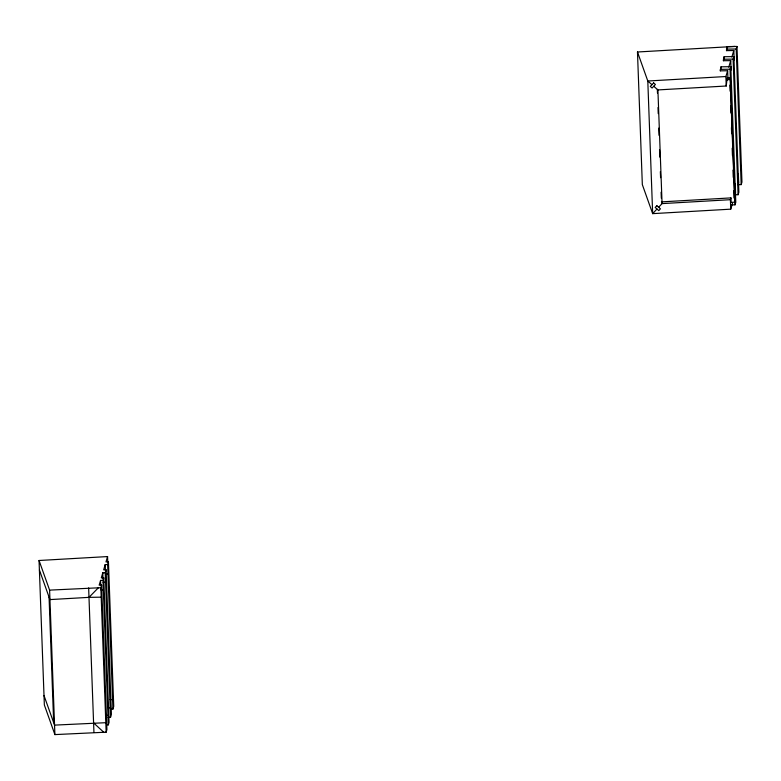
<?xml version="1.0" encoding="UTF-8"?>
<svg xmlns="http://www.w3.org/2000/svg" width="781" height="781" viewBox="0 0 781 781"><rect width="100%" height="100%" fill="white"/><g stroke="black" fill="none" stroke-linecap="round" stroke-linejoin="round"><path stroke-width="1.17" d="M107.563 556.57L105.991 561.929L108.432 561.89L107.641 564.575L105.201 564.604L103.668 569.847L106.109 569.808L105.23 572.785L102.789 572.824L101.305 577.891L103.746 577.852L103.004 580.381L100.564 580.42L99.167 585.174L101.608 585.145L106.909 729.61L106.157 732.178L54.895 734.599L44.351 704.97L39.05 560.494L107.563 556.57L107.778 562.486M106.157 732.178L100.856 587.702L101.608 585.145M106.675 724.875L108.305 724.856L109.047 722.327L103.746 577.852M108.09 717.3L110.531 717.261L111.41 714.283L106.109 569.808M110.502 709.08L112.942 709.05L113.733 706.366L108.432 561.89M727.951 79.037L727.648 70.749L720.316 70.846L721.039 66.824L730.811 66.688L735.78 202.308L735.009 204.837L731.748 204.876M731.084 70.105L730.733 60.635L723.401 60.733L724.124 56.72L733.896 56.583L738.865 192.194L738.094 194.723L734.833 194.772M734.169 60L733.818 50.521L726.486 50.628L727.209 46.606L736.981 46.469L741.95 182.09L741.179 184.609L737.918 184.658M720.316 70.846L721.039 66.824M723.401 60.733L724.124 56.72M726.486 50.628L727.209 46.606M653.746 86.252L657.905 89.922L726.232 86.008L725.881 76.528L727.648 70.749M728.751 67.137L730.733 60.635M731.836 57.023L733.818 50.521M726.232 86.008L727.16 77.954L729.591 77.817L730.206 79.535L734.706 202.172L731.114 202.377L730.948 197.896L661.458 201.879M735.009 204.837L730.04 69.216L730.811 66.688M738.094 194.723L733.125 59.112L733.896 56.583M741.179 184.609L736.21 48.998L736.981 46.469M735.077 46.401L637.472 51.995L642.333 184.628L652.662 213.643L730.743 209.162L730.401 199.692L730.948 197.896M734.589 185.956L735.253 183.789L735.595 193.268M737.674 175.852L738.338 173.685L738.68 183.154M730.743 209.162L732.51 203.372M656.987 209.035L652.662 213.643L647.8 81.009L637.472 51.995M658.647 207.258L662.073 203.607L730.401 199.692M39.401 569.974L49.945 599.593L88.985 597.358L98.416 587.742M725.881 76.528L647.8 81.009L651.959 84.68M726.613 79.74L730.206 79.535M39.05 560.494L49.603 590.124L100.856 587.702M105.806 722.698L54.553 725.119L44 695.5M105.542 574.084L107.993 574.045M103.141 582.294L105.581 582.265M100.905 589.889L103.356 589.85M88.985 597.358L101.198 597.172M110.15 699.61L112.591 699.571M108.559 707.811L110.18 707.791M105.513 715.416L107.954 715.386M726.437 49.135L736.21 48.998M723.352 59.249L733.125 59.112M720.267 69.353L730.04 69.216M93.593 722.884L103.707 732.217M729.864 85.1L730.089 91.172M730.616 105.747L730.889 113.03M731.426 127.596L731.641 133.668M732.178 148.244L732.441 155.526M732.978 170.102L733.252 177.385M733.74 190.74L734.003 198.023M727.16 77.954L727.238 80.199M657.905 89.922L662.073 203.607M657.338 89.405L657.465 93.037M658.002 107.544L658.227 113.596M658.754 128.104L659.027 135.367M659.554 149.874L659.818 157.137M660.355 171.644L660.58 177.697M661.107 192.204L661.331 198.257M107.641 564.575L112.942 709.05M105.201 564.604L105.415 570.53M105.23 572.785L110.531 717.261M102.789 572.824L103.004 578.741M103.004 580.381L108.305 724.856M100.564 580.42L100.739 585.154M88.643 587.888L93.935 732.353M49.603 590.124L54.895 734.599M49.066 597.123L53.674 722.65M653.619 82.903L650.3 86.447L652.086 88.028L655.405 84.475L653.619 82.903M656.86 205.686L655.2 207.463L658.773 210.606L660.433 208.839L656.86 205.686"/></g></svg>
